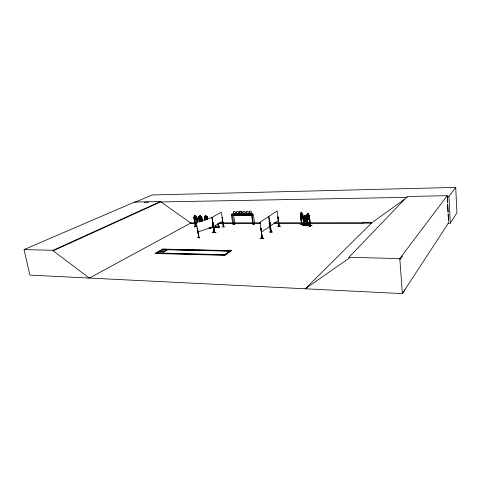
<?xml version="1.0" encoding="UTF-8"?>
<svg xmlns="http://www.w3.org/2000/svg" width="481" height="481" viewBox="0 0 481 481"><rect width="100%" height="100%" fill="white"/><g stroke="black" fill="none" stroke-linecap="round" stroke-linejoin="round"><path stroke-width="0.72" d="M272.613 232.028L268.981 231.962M260.275 238.281L263.871 238.257L260.281 238.287M260.347 238.197L263.78 238.299M212.722 232.161L215.903 232.359L212.728 232.149M303.126 217.55L302.946 218.687L301.028 218.344L300.535 213.594C301.93 214.298 300.018 211.58 301.773 212.644L302.555 216.534L302.248 217.406L301.485 217.274L300.974 216.264L300.727 214.063L301.088 213.738L300.956 212.506L301.749 212.674M306.132 217.256L306.331 221.513L304.431 221.176L304.028 219.991M307.1 218.242L307.485 219.462L309.451 219.811L309.608 218.675M195.406 217.965L196.146 217.039L195.731 218.308L196.573 219.601L195.575 218.542L194.901 219.607L195.328 218.302L194.528 217.051L195.454 217.965M197.03 221.038L197.24 219.979L197.06 221.08L194.787 221.08L194.318 219.997M197.408 237.524L199.747 237.951M253.595 224.657L252.008 214.929L252.339 213.883L252.471 214.893L253.361 214.334L254.629 223.972L253.595 224.657L252.874 224.657L251.653 215.464M300.078 224.621L302.832 223.689M306.403 225.823L309.283 224.699L305.772 225.763M233.58 215.001L234.842 224.032L233.02 224.711L231.355 215.139L231.704 214.111L252.339 213.883M194.438 227.032L196.182 225.908M216.372 226.767L214.526 227.802L215.68 227.11M300.547 213.636L301.455 224.224L304.016 224.627L302.922 215.061L302.603 215.055L303.679 224.633M305.85 216.769L307.076 225.324L304.587 224.861L303.709 216.817L303.92 216.438L305.838 216.805M303.709 216.817L303.938 216.48M306.776 215.067L306.998 214.658L307.9 225.409L310.317 225.775M198.647 217.394L198.924 216.979M207.63 219.192L206.92 216.943L204.605 216.991L204.323 217.364L204.81 220.352M448.039 223.124L450.294 223.124L456.95 212.782L455.723 187.392L152.056 194.967L135.377 202.152M448.605 222.775L402.375 293.608L29.912 275.114L24.05 249.567L134.638 202.044L160.383 201.551L190.801 223.028L196.807 223.022M405.08 289.58L402.375 293.608L399.813 258.58L447.198 195.695L407.329 196.464L348.911 257.305L349.008 258.279L305.321 288.744M279.166 226.22L277.892 216.757L279.016 226.232M278.902 226.329L279.022 225.866M450.294 223.124L448.935 196.555L455.723 187.392M270.478 232.263L268.669 216.546L259.999 222.216L262.187 238.131M399.891 259.596L402.669 255.994M271.224 231.848L269.859 222.174L271.194 231.86M271.17 231.517L271.092 231.944M223.545 226.479L223.437 226.479M222.15 217.737L223.485 226.81M305.116 288.949L371.753 222.823L404.365 199.393M306.968 214.67L307.563 214.754L307.197 215.133L307.437 217.358L307.96 218.38L308.742 218.518L308.814 215.41L308.273 213.696L307.407 213.57L308.273 213.696M194.799 216.703L194.372 217.069L194.691 219.114L195.316 219.985L196.218 219.985L196.567 219.108L195.581 215.548L194.589 215.566L194.763 216.666M199.621 217.021L199.182 217.394L199.501 219.48L200.132 220.37L201.058 220.364L201.419 219.474L201.1 217.388L200.541 217.015L200.373 215.897M214.292 232.341L214.586 232.245L213.173 222.956M280.808 226.214L277.441 226.208M262.193 237.746L262.325 237.855M271.031 231.505L271.182 231.595M278.86 225.986L278.956 225.89M260.906 228.295L262.181 238.239L261.057 228.192M271.062 231.86L268.975 216.342L277.188 210.973L279.052 226.317M270.581 232.185L269.414 222.475M261.291 232.203L269.895 226.286M270.202 226.082L278.349 220.478M155.489 253.186L224.813 254.972L231.211 250.613L224.861 255.297L155.543 253.493L155.489 253.186L162.674 249.104L231.211 250.613M213.973 232.209L214.267 232.461L212.061 217.364L221.344 212.181L223.437 226.822M230.567 250.92L224.158 255.279L230.519 250.595L231.259 250.932M199.008 237.632L197.444 228.168L199.008 237.632L198.647 237.698L198.984 237.367M250.096 213.203L251.142 214.4L250.98 213.161L250.096 213.203L250.258 214.4M250.98 213.161L251.088 214.388M247.06 214.43L246.951 213.209L247.943 214.436L247.775 213.197L247.889 214.418M243.717 213.275L244.757 214.466L244.588 213.233L243.717 213.275L243.879 214.466M244.588 213.233L244.703 214.454M225.084 226.81L221.994 226.81M241.366 213.305L241.588 214.502L241.366 213.305L240.548 213.311L240.71 214.496M237.56 214.532L237.398 213.348L238.101 214.129M238.432 214.532L238.263 213.305L238.378 214.52M234.427 214.562L234.259 213.384L234.968 214.165M234.259 213.384L235.125 213.348L235.293 214.568M219.631 226.798L217.761 227.814L219.498 226.779M219.613 226.779L217.761 227.814M218.206 227.092L218.38 227.279M215.53 226.996L215.921 227.285L215.735 227.002M214.7 227.802L216.24 226.798M214.652 227.633L216.36 226.623M213.456 226.701L222.667 221.308M212.53 227.002C211.129 228.752 208.52 228.337 211.309 227.122M210.077 228.355L212.386 226.996M223.406 226.924L222.258 217.737M167.292 249.405L163.684 251.479L159.355 251.377L159.451 251.936L163.78 252.044L167.388 249.964L167.292 249.405L165.368 249.212L162.987 249.308L163.083 249.867M161.748 251.28L165.368 249.212M159.427 251.653L156.169 253.511L156.115 253.204M155.543 253.493L163.293 249.116L162.933 249.657L162.879 249.35L165.121 249.398M195.346 226.22C195.905 226.262 194.793 227.152 196.855 226.551M262.229 238.227L260.936 228.192M207.329 217.34L206.247 216.949L206.8 217.358L207.119 219.45M206.295 216.991L206.121 215.813L205.098 215.831L205.682 219.456L206.614 219.456L206.121 215.813M207.245 216.474L207.666 219.276M204.587 216.955L205.327 216.979L204.864 217.364L205.183 219.462M199.134 220.37L198.671 217.376L199.585 221.488L201.353 221.47M204.762 219.967L204.317 216.432L205.134 219.925M190.993 222.919L89.334 278.102L53.181 250.799L53.072 250.306L24.05 249.567M201.882 220.689L201.317 216.468L202.068 221.35M200.571 216.979L201.238 217.021L198.924 217.027M202.357 221.35L201.611 216.462L202.176 220.689M199.405 222.072L198.563 216.504L198.93 216.468L199.669 221.338M196.855 217.701L197.276 222.144M200.397 215.861L201.244 221.482M197.547 222.144L196.783 217.027L197.607 222.114M198.563 216.504L198.93 216.468M194.023 217.683L195.695 226.539M194.288 217.683L195.647 226.587M195.43 226.545L193.855 217.063L194.126 216.66L196.38 216.642L196.783 217.027M53.072 250.306L160.383 201.551M53.181 250.799L160.45 201.954L407.281 197.336M213.823 232.203L214.183 232.137M198.617 237.343L198.767 237.71M214.382 231.908L214.544 231.992M309.061 226.124L311.995 225.385L309.079 226.148M309.115 226.31L311.868 225.342M307.918 225.403L310.516 225.817L309.439 216.149L309.109 216.143L310.161 225.829L309.109 216.143M310.209 225.529C304.539 224.681 311.983 225.649 310.137 225.475M305.471 224.182L302.585 224.946M303.228 225.312L305.964 224.17L303.096 225.264M303.192 225.126L305.952 224.182M303.09 225.288L305.856 224.32M304.816 224.904L304.112 217.689L303.788 217.677L304.112 217.689M306.8 224.94L307.137 224.928L304.816 224.657M213.287 232.179L215.332 232.666M301.473 224.224L301.569 223.827M301.683 224.254L300.709 214.688L300.385 214.682L301.677 224.26L300.709 214.688M303.643 224.284L303.974 224.278L301.779 223.978M303.709 224.338L301.683 224.014M306.505 220.43L306.385 221.549L304.413 221.212L304.058 219.979M309.451 219.811L307.485 219.462M306.126 218.037L306.8 225.288L306.126 218.037L307.173 225.288L304.738 224.825M306.349 218.073L306.024 218.067M308.405 214.893L309.289 215.458L310.383 225.866M308.056 225.355L307.167 215.765L308.074 225.445M305.279 216.684L305.182 215.488L304.323 215.356L304.365 219.12L304.882 220.136L305.651 220.274L305.718 217.184L305.128 215.536L304.353 215.404M301.028 218.344L302.952 218.633L301.046 218.314L300.643 217.135M197.757 231.968L213.317 226.81M197.517 228.18L197.252 228.271M212.518 223.238L213.973 232.563L212.77 223.154M302.741 214.388L303.92 224.669M302.603 215.055L303.992 224.627M300.535 213.594L302.429 213.949M301.876 213.835L302.771 214.376M218.296 227.333L218.56 226.96M214.141 232.455L211.923 217.472L196.278 222.481L198.743 237.716M215.614 227.285L215.308 225.192M215.819 227.321L215.584 225.192M306.896 224.892L306.998 225.324M304.84 224.91L304.016 217.719M144.27 202.26L148.683 202.176M446.705 196.597L448.935 196.555M237.398 213.348L238.263 213.305M246.897 213.239L247.775 213.197M231.541 214.207L252.182 213.979M231.355 215.139L252.008 214.929M231.746 215.656L252.381 215.458M194.631 215.602L195.551 215.584M200.421 215.849L199.405 215.867L200.3 221.488M201.244 216.504L201.611 216.462M207.317 216.432L206.95 216.474L207.371 219.276M198.9 216.991L199.639 217.009L199.465 215.891M199.675 217.394L200.625 217.43M205.363 217.364L206.319 217.406M200 219.48L200.92 219.474L200.601 217.388M234.103 224.032L234.842 224.032M253.908 223.972L254.629 223.972M204.245 216.474L204.611 216.432L205.062 219.967M201.335 221.434L199.609 221.446L198.857 216.504M362.752 222.823L371.753 222.823M218.566 223.01L232.822 223.004M234.319 223.004L253.078 222.998M254.581 222.998L260.582 222.992M268.837 222.986L270.34 222.986M274.092 222.986L371.633 222.937M190.344 223.202L196.356 223.202M212.133 223.196L213.636 223.196M219.643 223.196L233.171 223.19M234.674 223.19L252.699 223.184M254.202 223.184L260.215 223.184M274.489 223.178L363.143 223.148M196.068 226.076L194.438 226.876M195.611 226.353L196.819 226.323M215.831 227.08L218.266 227.056M208.874 227.79L210.209 227.766M212.668 232.371L215.903 232.359M167.364 249.453L230.152 250.848L230.195 251.172L167.418 249.753M167.081 249.501L173.058 249.639M176.04 249.705L194.715 250.12M197.703 250.186L215.626 250.589M219.36 250.667L229.816 250.902M348.911 257.305L399.813 258.58M218.584 227.285L215.542 227.327L215.247 225.228M195.37 226.587L193.873 217.051M306.986 214.712L308.94 215.025M307.167 215.765L306.842 215.759L308.002 225.361M307.503 219.432L309.457 219.757M305.363 224.158L302.621 225.108M201.593 217.382L201.208 217.015L201.647 217.358L202.11 220.412M241.258 214.093L240.602 213.281L240.765 214.514M134.638 202.044L134.71 202.435M156.59 253.271L156.541 252.958L224.495 254.696L224.537 255.02M163.684 251.479L163.78 252.044M162.674 249.104L162.728 249.405M195.526 226.268L195.569 226.593M198.635 216.468L199.374 221.338M211.189 227.092L211.279 227.657M211.099 227.146L211.183 227.711M210.161 227.796L210.245 228.361M213.065 222.956L214.406 232.347L213.017 223.046M204.317 216.432L204.84 219.925M218.097 223.803L218.584 227.327L218.037 223.833M217.821 223.803L218.29 227.339M223.256 226.569L223.298 226.924M224.813 254.972L224.861 255.297M232.491 215.65L233.766 224.705M235.071 213.378L235.239 214.556M234.313 213.354L234.481 214.58M237.446 213.317L237.614 214.544M243.765 213.245L243.933 214.478M246.951 213.209L247.114 214.448M250.15 213.173L250.312 214.412M303.884 217.646L304.762 224.91M307.437 213.558L307.569 214.809M447.198 195.695L447.577 203.012M447.655 204.479L448.07 212.53M448.526 221.314L448.148 213.997L448.514 220.545M447.264 196.44L447.57 202.285M447.685 204.473L448.064 211.778M302.573 217.015L301.737 215.789L301.16 216.811L301.539 215.5L300.878 214.069L301.665 215.26L302.242 214.298L301.876 215.566L302.573 217.015M305.982 219.877L305.14 218.645L304.551 219.667L304.93 218.356L304.269 216.913L305.068 218.115L305.651 217.147L305.273 218.422L305.976 219.919M309.073 218.121L308.225 216.883L307.624 217.911L308.014 216.588L307.347 215.139L308.153 216.348L308.742 215.374L308.363 216.654L309.073 218.121M195.4 215.783L194.817 215.783L194.877 216.149L195.46 216.149L195.4 215.783M200.234 216.083L199.639 216.089L199.699 216.462L200.294 216.456L200.234 216.083M205.934 216.047L205.333 216.053L205.387 216.426L205.988 216.426L205.934 216.047M195.761 217.063L194.859 217.063L195.178 219.114L196.08 219.108L195.761 217.063M301.605 212.861L301.118 212.776L301.16 213.173L301.653 213.257L301.605 212.861M308.099 213.919L307.599 213.835L307.642 214.237L308.147 214.322L308.099 213.919M301.9 214.261L301.136 214.135L301.383 216.336L302.146 216.462L301.9 214.261M308.393 215.338L307.612 215.205L307.858 217.43L308.634 217.562L308.393 215.338M305.008 215.71L304.515 215.626L304.557 216.017L305.056 216.101L305.008 215.71M305.303 217.117L304.527 216.985L304.774 219.192L305.543 219.324L305.303 217.117M249.26 212.007A1.239 1.07 58.3 0 0 250.817 213.456A1.239 1.07 58.3 0 0 251.046 211.448A1.239 1.07 58.3 0 0 249.26 212.007M246.068 212.043A1.239 1.064 58.5 0 0 247.613 213.492A1.239 1.064 58.5 0 0 247.841 211.49A1.239 1.064 58.5 0 0 246.068 212.043M236.568 212.163A1.227 1.052 59.2 0 0 238.101 213.6A1.227 1.052 59.2 0 0 238.317 211.61A1.227 1.052 59.2 0 0 236.568 212.163M242.887 212.085A1.233 1.058 58.8 0 0 244.426 213.528A1.233 1.058 58.8 0 0 244.649 211.532A1.233 1.058 58.8 0 0 242.887 212.085M239.718 212.121A1.233 1.058 59 0 0 241.258 213.564A1.233 1.058 59 0 0 241.474 211.574A1.233 1.058 59 0 0 239.718 212.121M239.67 212.157A1.233 1.058 59 0 0 241.203 213.594A1.233 1.058 59 0 0 241.426 211.604A1.233 1.058 59 0 0 239.67 212.157M233.435 212.205A1.227 1.046 59.4 0 0 234.962 213.636A1.227 1.046 59.4 0 0 235.173 211.652A1.227 1.046 59.4 0 0 233.435 212.205"/></g></svg>
